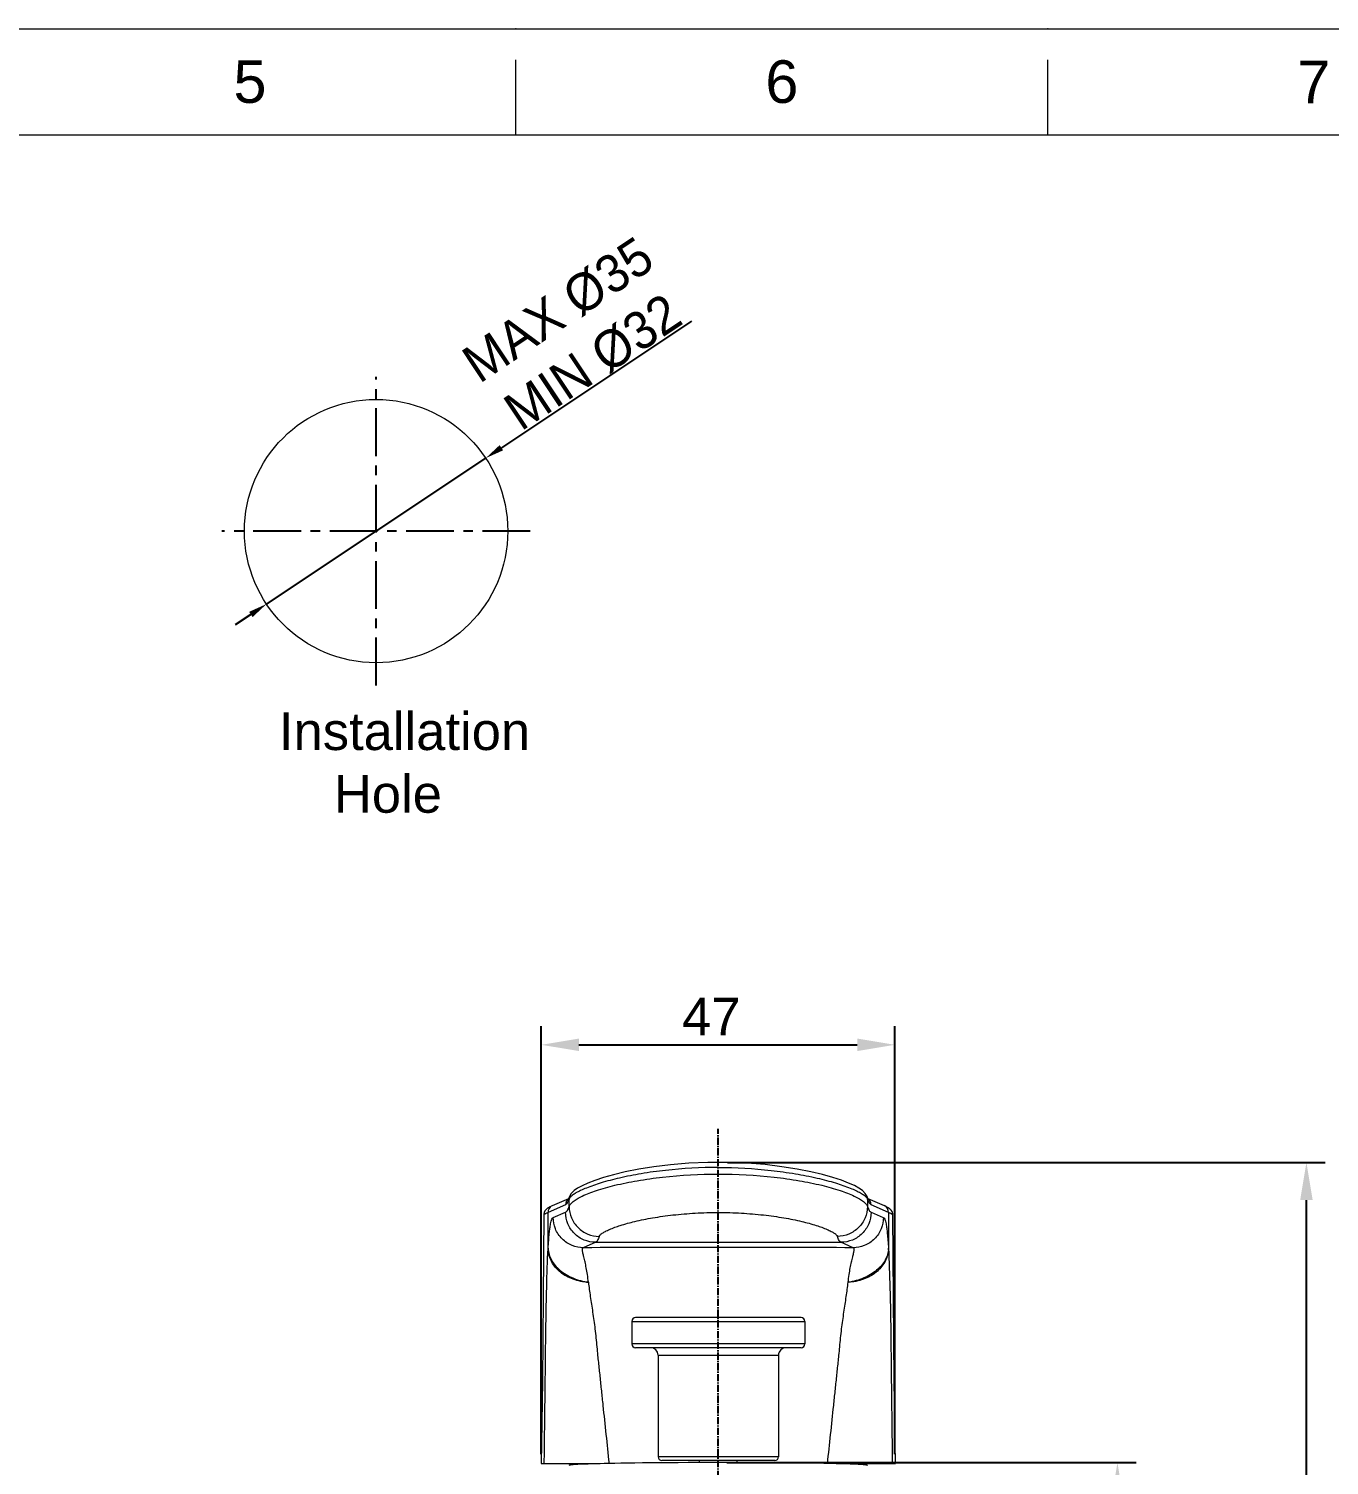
# Model space of a CAD drawing. Header units: millimetres. Extents: x 1433 to 2026, y -1135 to -715.
# Drawn here: x 1735.4 to 1908.3, y -906.1 to -715.2 of the extents above; entities that cross this region are included whole.
import ezdxf

# ---------------------------------------------------------------- set-up
doc = ezdxf.new("R2010")
doc.units = ezdxf.units.MM
doc.header["$LTSCALE"] = 0.1
doc.linetypes.add('CENTER2', pattern=[28.575, 19.05, -3.175, 3.175, -3.175])
doc.linetypes.add('CENTERX2', pattern=[101.6, 63.5, -12.7, 12.7, -12.7])
doc.layers.get('0').update_dxf_attribs({"lineweight": 13})
doc.layers.add('CENTER', color=1, linetype='CENTERX2')
doc.layers.add('TEXT', color=2, linetype='Continuous')
doc.layers.add('DIM', color=3, linetype='Continuous', lineweight=9)
doc.styles.get("Standard").update_dxf_attribs({"font": 'arial.ttf'})
doc.dimstyles.new('ISO-25', dxfattribs={"dimtxt": 2.5, "dimasz": 2.5, "dimexe": 1.25, "dimexo": 0.625, "dimtad": 1, "dimtxsty": 'Standard', "dimcen": 2.5, "dimadec": 0, "dimazin": 0, "dimtfac": 1, "dimtmove": 0, "dimatfit": 3, "dimfxl": 0, "dimarcsym": 0})

# ---------------------------------------------------------------- blocks, each defined once
blk = doc.blocks.new('*D5')
at = {"layer": 'Defpoints', "color": 0}
for p in [(1796.16, -772.23), (1767.02, -791.62)]:
    blk.add_point(p, dxfattribs=at)
at = {"layer": 'DIM', "color": 0, "lineweight": -2}
for p, q in [((1823.52, -754.02), (1798.24, -770.85)), ((1767.02, -791.62), (1796.16, -772.23)), ((1764.94, -793.01), (1762.86, -794.39))]:
    blk.add_line(p, q, dxfattribs=at)
at = {"layer": 'DIM', "color": 0}
for points in [[(1798.01, -770.5), (1798.47, -771.19), (1796.16, -772.23)], [(1764.71, -792.66), (1765.17, -793.36), (1767.02, -791.62)]]:
    blk.add_solid(points, dxfattribs=at)
at = {"layer": 'DIM', "color": 0, "insert": (1808.1, -756.01), "char_height": 2.5, "attachment_point": 5, "rotation": 33.6436}
blk.add_mtext('{\\fMS PGothic|b0|i0|c129|p34;\\H2x;MAX %%C35\\PMIN %%C32}', dxfattribs=at)
blk = doc.blocks.new('*D12')
at = {"layer": 'Defpoints', "color": 0}
for p in [(1826.98, -905.75), (1880.14, -905.75, 0), (1852.85, -1018.89)]:
    blk.add_point(p, dxfattribs=at)
at = {"layer": 'DIM', "color": 0, "lineweight": -2}
for p, q in [((1828.23, -905.75, 0), (1882.64, -905.75, 0)), ((1880.14, -1013.89, 0), (1880.14, -910.75, 0)), ((1854.1, -1018.89, 0), (1882.64, -1018.89, 0))]:
    blk.add_line(p, q, dxfattribs=at)
at = {"layer": 'DIM', "color": 0}
for points in [[(1879.31, -910.75, 0), (1880.97, -910.75, 0), (1880.14, -905.75, 0)], [(1879.31, -1013.89, 0), (1880.97, -1013.89, 0), (1880.14, -1018.89, 0)]]:
    blk.add_solid(points, dxfattribs=at)
at = {"layer": 'DIM', "color": 0, "insert": (1876.34, -968.12, 0), "char_height": 5, "attachment_point": 5, "rotation": 90}
blk.add_mtext('113', dxfattribs=at)
blk = doc.blocks.new('*D13')
at = {"layer": 'Defpoints', "color": 0}
for p in [(1827.05, -865.85), (1905.26, -865.85, 0), (1852.85, -1018.89)]:
    blk.add_point(p, dxfattribs=at)
at = {"layer": 'DIM', "color": 0, "lineweight": -2}
for p, q in [((1828.3, -865.85, 0), (1907.76, -865.85, 0)), ((1905.26, -1013.89, 0), (1905.26, -870.85, 0)), ((1854.1, -1018.89, 0), (1907.76, -1018.89, 0))]:
    blk.add_line(p, q, dxfattribs=at)
at = {"layer": 'DIM', "color": 0}
for points in [[(1904.43, -870.85, 0), (1906.09, -870.85, 0), (1905.26, -865.85, 0)], [(1904.43, -1013.89, 0), (1906.09, -1013.89, 0), (1905.26, -1018.89, 0)]]:
    blk.add_solid(points, dxfattribs=at)
at = {"layer": 'DIM', "color": 0, "insert": (1901.46, -959.79, 0), "char_height": 5, "attachment_point": 5, "rotation": 90}
blk.add_mtext('153', dxfattribs=at)
blk = doc.blocks.new('*D11')
at = {"layer": 'Defpoints', "color": 0}
for p in [(1850.55, -850.21, 0), (1803.55, -905.89), (1850.55, -905.89)]:
    blk.add_point(p, dxfattribs=at)
at = {"layer": 'DIM', "color": 0, "lineweight": -2}
for p, q in [((1803.55, -904.64, 0), (1803.55, -847.71, 0)), ((1850.55, -904.64, 0), (1850.55, -847.71, 0)), ((1808.55, -850.21, 0), (1845.55, -850.21, 0))]:
    blk.add_line(p, q, dxfattribs=at)
at = {"layer": 'DIM', "color": 0}
for points in [[(1808.55, -849.38, 0), (1808.55, -851.04, 0), (1803.55, -850.21, 0)], [(1845.55, -849.38, 0), (1845.55, -851.04, 0), (1850.55, -850.21, 0)]]:
    blk.add_solid(points, dxfattribs=at)
at = {"layer": 'DIM', "color": 0, "insert": (1826.15, -846.46, 0), "char_height": 5, "attachment_point": 5}
blk.add_mtext('47', dxfattribs=at)

msp = doc.modelspace()

# ---------------------------------------------------------------- linework, layer by layer
for p, q in [((1800.179, -729.292), (1800.179, -719.292)), ((1870.886, -729.292), (1870.886, -719.292)), ((2012.3, -729.292), (1446.643, -729.292))]:
    msp.add_line(p, q)
at = {"color": 7, "linetype": 'Continuous'}
for p, q in [((1805.046, -871.563), (1807.195, -870.622)), ((1807.18, -870.657), (1807.155, -870.699)), ((1807.298, -870.382), (1807.18, -870.657)), ((1807.297, -870.385), (1807.298, -870.382)), ((1846.974, -870.656), (1846.856, -870.382)), ((1846.857, -870.385), (1846.856, -870.382)), ((1846.959, -870.622), (1849.108, -871.564)), ((1804.268, -872.029), (1804.231, -872.06)), ((1804.288, -872.013), (1804.264, -872.032)), ((1804.465, -871.896), (1804.439, -871.912)), ((1806.773, -871.461), (1804.448, -872.479)), ((1804.453, -877.252), (1804.448, -872.479)), ((1804.523, -871.862), (1804.465, -871.896)), ((1804.623, -871.804), (1804.523, -871.862)), ((1804.826, -871.686), (1804.758, -871.726)), ((1804.867, -871.662), (1804.826, -871.686)), ((1804.907, -871.638), (1804.867, -871.662)), ((1804.926, -871.626), (1805.046, -871.563)), ((1805.138, -873.18), (1806.772, -872.464)), ((1807.239, -870.725), (1807.235, -870.735)), ((1807.254, -871.708), (1807.239, -870.725)), ((1846.916, -870.725), (1846.9, -871.708)), ((1849.706, -872.479), (1847.381, -871.461)), ((1847.382, -872.464), (1849.016, -873.18)), ((1849.228, -871.626), (1849.11, -871.564)), ((1849.251, -871.64), (1849.228, -871.626)), ((1849.281, -871.658), (1849.251, -871.64)), ((1849.311, -871.676), (1849.281, -871.658)), ((1849.357, -871.702), (1849.311, -871.676)), ((1849.624, -871.858), (1849.357, -871.702)), ((1849.706, -872.479), (1849.701, -877.247)), ((1803.872, -872.826), (1803.872, -872.826)), ((1850.282, -872.826), (1850.282, -872.826)), ((1804.448, -877.249), (1804.447, -877.277)), ((1804.457, -877.449), (1804.449, -877.287)), ((1804.453, -877.252), (1804.454, -877.283)), ((1810.777, -876.459), (1809.134, -877.179)), ((1810.777, -876.459), (1843.377, -876.459)), ((1845.021, -877.179), (1843.377, -876.459)), ((1849.705, -877.287), (1849.697, -877.449)), ((1849.7, -877.287), (1849.701, -877.247)), ((1849.707, -877.277), (1849.706, -877.249)), ((1815.577, -886.974), (1815.577, -889.974)), ((1815.577, -886.974), (1838.577, -886.974)), ((1838.077, -886.474), (1816.077, -886.474)), ((1838.577, -886.974), (1838.577, -889.974)), ((1838.577, -889.974), (1815.577, -889.974)), ((1838.077, -890.474), (1816.077, -890.474)), ((1819.077, -891.474), (1819.077, -904.974)), ((1819.077, -891.474), (1835.077, -891.474)), ((1835.077, -891.474), (1835.077, -904.974)), ((1835.077, -904.974), (1819.077, -904.974)), ((1803.539, -905.885), (1811.389, -905.885)), ((1834.577, -905.474), (1819.577, -905.474)), ((1824.577, -905.742), (1824.577, -905.474)), ((1829.577, -905.742), (1829.577, -905.474)), ((1842.762, -905.885), (1850.615, -905.885))]:
    msp.add_line(p, q, dxfattribs=at)
msp.add_lwpolyline([(1432.502, -715.15), (2026.441, -715.15), (2026.441, -1135.15), (1432.502, -1135.15)], close=True)
for points in [[(1846.857, -870.385), (1846.615, -869.955), (1846.241, -869.582), (1845.77, -869.253), (1845.165, -868.925), (1844.398, -868.581), (1843.452, -868.222), (1842.307, -867.849), (1840.95, -867.469), (1839.372, -867.093), (1837.57, -866.735), (1835.544, -866.411), (1833.304, -866.141), (1830.873, -865.944), (1828.312, -865.841), (1825.709, -865.844), (1823.154, -865.952), (1820.734, -866.153), (1818.508, -866.425), (1816.498, -866.75), (1814.711, -867.108), (1813.148, -867.483), (1811.803, -867.862), (1810.669, -868.234), (1809.731, -868.592), (1808.971, -868.934), (1808.372, -869.261), (1807.905, -869.588), (1807.534, -869.962), (1807.297, -870.385)], [(1804.231, -872.06), (1804.135, -872.153), (1804.026, -872.297), (1803.93, -872.496), (1803.877, -872.74), (1803.872, -872.827)], [(1804.439, -871.912), (1804.425, -871.921), (1804.409, -871.93), (1804.392, -871.941), (1804.374, -871.953), (1804.351, -871.968), (1804.323, -871.987), (1804.293, -872.01), (1804.288, -872.013)], [(1804.758, -871.726), (1804.69, -871.765), (1804.623, -871.804)], [(1850.171, -872.373), (1850.037, -872.173), (1849.915, -872.052), (1849.893, -872.035), (1849.885, -872.028), (1849.856, -872.006), (1849.825, -871.983), (1849.796, -871.963), (1849.773, -871.948), (1849.753, -871.935), (1849.735, -871.924), (1849.718, -871.914), (1849.703, -871.905), (1849.689, -871.896), (1849.624, -871.858)], [(1850.282, -872.826), (1850.268, -872.662), (1850.171, -872.373)], [(1803.872, -872.826), (1803.793, -883.734), (1803.687, -894.922), (1803.531, -905.885)], [(1850.624, -905.885), (1850.467, -894.923), (1850.361, -883.734), (1850.282, -872.826)], [(1827.069, -905.739), (1825.889, -905.74), (1824.46, -905.743), (1823.074, -905.747), (1821.737, -905.753), (1820.455, -905.761), (1819.234, -905.77), (1818.078, -905.78), (1816.989, -905.791), (1815.969, -905.803), (1815.019, -905.816), (1814.139, -905.83), (1813.327, -905.844), (1812.583, -905.858), (1811.904, -905.872), (1811.286, -905.887), (1810.726, -905.902), (1810.222, -905.916), (1809.77, -905.931), (1809.365, -905.945), (1809.006, -905.96), (1808.689, -905.974), (1808.411, -905.988), (1808.169, -906.002), (1807.96, -906.016), (1807.781, -906.029), (1807.631, -906.043), (1807.505, -906.057), (1807.398, -906.072), (1807.302, -906.09), (1807.201, -906.119)], [(1846.948, -906.117), (1846.845, -906.088), (1846.746, -906.07), (1846.634, -906.055), (1846.5, -906.041), (1846.339, -906.027), (1846.148, -906.012), (1845.924, -905.998), (1845.663, -905.984), (1845.362, -905.969), (1845.019, -905.954), (1844.629, -905.939), (1844.19, -905.924), (1843.697, -905.909), (1843.147, -905.894), (1842.537, -905.879), (1841.863, -905.864), (1841.121, -905.849), (1840.307, -905.835), (1839.42, -905.82), (1838.459, -905.807), (1837.423, -905.794), (1836.313, -905.782), (1835.131, -905.772), (1833.879, -905.762), (1832.56, -905.754), (1831.182, -905.747), (1829.751, -905.743), (1828.275, -905.74), (1827.069, -905.739)]]:
    msp.add_lwpolyline(points, dxfattribs=at)
msp.add_circle((1781.588, -781.928), 17.5)
for centre, radius, start, end in [((1807.772, -871.459), 0.999, 129.1439, 180.06181), ((1807.771, -871.458), 0.997, 126.71293, 129.16255), ((1808.23, -870.72), 0.991, 162.25697, 180.27071), ((1808.215, -870.716), 0.976, 160.1586, 162.20679), ((1845.94, -870.716), 0.976, 17.79322, 19.8558), ((1845.925, -870.72), 0.991, 359.72929, 17.74303), ((1846.382, -871.459), 0.999, 359.94178, 53.6116), ((1805.448, -872.478), 0.999, 121.45489, 180.04925), ((1848.707, -872.478), 0.999, 359.92895, 58.57999), ((1807.668, -877.169), 3.223, 181.91703, 184.97925), ((1827.469, -4941.839), 4064.701, 90.00552, 90.258453), ((1826.574, -4990.36), 4113.222, 89.743039, 89.992989), ((1846.486, -877.169), 3.223, 355.02095, 358.08244), ((1816.077, -886.974), 0.5, 90, 180), ((1838.077, -886.974), 0.5, 0, 90), ((1816.077, -889.974), 0.5, 180, 270), ((1818.077, -891.474), 1, 0, 90), ((1836.077, -891.474), 1, 90, 180), ((1838.077, -889.974), 0.5, 270, 0), ((1819.577, -904.974), 0.5, 180, 270), ((1834.577, -904.974), 0.5, 270, 0), ((1831.183, -912.184), 23.942, 164.74429, 165.04973), ((1822.971, -912.184), 23.942, 14.95041, 15.25571)]:
    msp.add_arc(centre, radius, start, end, dxfattribs=at)
for points, knots in [([(1827.077, -866.516), (1824.733, -866.516), (1821.3, -866.699), (1816.931, -867.304), (1814.07, -867.868), (1811.634, -868.504), (1809.914, -869.085), (1808.814, -869.556), (1808.196, -869.87), (1807.727, -870.166), (1807.479, -870.376), (1807.388, -870.481)], [0, 0, 0, 0, 0.3458956, 0.5059642, 0.6507992, 0.7758879, 0.8773523, 0.9182962, 0.9523831, 0.9795519, 1, 1, 1, 1]), ([(1827.077, -866.516), (1829.422, -866.516), (1832.856, -866.699), (1837.227, -867.305), (1840.088, -867.868), (1842.525, -868.506), (1844.244, -869.086), (1845.344, -869.558), (1845.961, -869.872), (1846.429, -870.167), (1846.677, -870.378), (1846.767, -870.483)], [0, 0, 0, 0, 0.3459878, 0.506089, 0.6509408, 0.7760263, 0.8774651, 0.9183875, 0.9524476, 0.9795852, 1, 1, 1, 1]), ([(1807.254, -871.708), (1807.286, -871.589), (1807.438, -871.337), (1807.805, -870.999), (1808.337, -870.647), (1809.354, -870.123), (1811.031, -869.493), (1813.475, -868.815), (1816.416, -868.221), (1820.991, -867.582), (1824.603, -867.393), (1827.077, -867.393)], [0, 0, 0, 0, 0.0177758, 0.0414264, 0.0720091, 0.10986, 0.2070475, 0.3308284, 0.4772581, 0.6414089, 1, 1, 1, 1]), ([(1827.077, -867.393), (1829.551, -867.393), (1833.163, -867.583), (1837.738, -868.221), (1840.678, -868.815), (1843.123, -869.493), (1844.8, -870.122), (1845.817, -870.647), (1846.349, -870.999), (1846.716, -871.337), (1846.868, -871.589), (1846.9, -871.708)], [0, 0, 0, 0, 0.358565, 0.5227149, 0.669154, 0.7929404, 0.8901425, 0.9280053, 0.9585948, 0.9822326, 1, 1, 1, 1]), ([(1807.388, -870.481), (1807.371, -870.502), (1807.311, -870.576), (1807.26, -870.66), (1807.239, -870.725)], [0, 0, 0, 0, 0.2830776, 1, 1, 1, 1]), ([(1846.767, -870.483), (1846.785, -870.503), (1846.844, -870.577), (1846.894, -870.66), (1846.916, -870.725)], [0, 0, 0, 0, 0.2828557, 1, 1, 1, 1]), ([(1804.448, -872.479), (1804.399, -872.509), (1804.299, -872.567), (1804.172, -872.639), (1804.07, -872.698), (1804.007, -872.734), (1803.958, -872.763), (1803.922, -872.784), (1803.895, -872.804), (1803.874, -872.818), (1803.873, -872.826)], [0, 0, 0, 0, 0.2564317, 0.5177953, 0.6483377, 0.7779849, 0.8420293, 0.9040627, 0.9607242, 1, 1, 1, 1]), ([(1806.772, -872.464), (1806.818, -872.446), (1806.911, -872.375), (1807.091, -872.127), (1807.189, -871.887), (1807.254, -871.708)], [0, 0, 0, 0, 0.1605148, 0.3744171, 1, 1, 1, 1]), ([(1807.235, -870.735), (1807.172, -870.905), (1807.063, -871.169), (1806.873, -871.417), (1806.773, -871.461)], [0, 0, 0, 0, 0.6242895, 1, 1, 1, 1]), ([(1810.778, -876.459), (1810.258, -876.459), (1809.206, -876.252), (1807.875, -875.363), (1806.984, -874.035), (1806.774, -872.984), (1806.774, -872.464)], [0, 0, 0, 0, 0.2500465, 0.5000442, 0.7500341, 1, 1, 1, 1]), ([(1807.254, -871.708), (1807.257, -872.223), (1807.471, -873.264), (1808.362, -874.579), (1809.686, -875.462), (1810.732, -875.673), (1811.25, -875.676)], [0, 0, 0, 0, 0.2490201, 0.4988594, 0.7493742, 1, 1, 1, 1]), ([(1811.25, -875.676), (1811.279, -875.599), (1811.404, -875.437), (1811.685, -875.219), (1812.095, -874.982), (1812.884, -874.615), (1814.189, -874.154), (1816.109, -873.637), (1818.448, -873.171), (1821.125, -872.796), (1824.04, -872.551), (1827.077, -872.465), (1830.115, -872.551), (1833.029, -872.797), (1835.706, -873.171), (1838.046, -873.637), (1839.966, -874.154), (1841.271, -874.616), (1842.06, -874.982), (1842.469, -875.218), (1842.75, -875.438), (1842.874, -875.6), (1842.904, -875.676)], [0, 0, 0, 0, 0.0074944, 0.0181768, 0.0325357, 0.0506396, 0.0977946, 0.1589136, 0.232492, 0.3159175, 0.4061671, 0.5000093, 0.5938491, 0.684089, 0.767515, 0.8411021, 0.9022245, 0.9493769, 0.9674839, 0.9818332, 0.9924919, 1, 1, 1, 1]), ([(1846.9, -871.708), (1846.897, -872.223), (1846.684, -873.264), (1845.792, -874.579), (1844.469, -875.462), (1843.423, -875.673), (1842.904, -875.676)], [0, 0, 0, 0, 0.2490209, 0.4988598, 0.7493741, 1, 1, 1, 1]), ([(1847.381, -872.464), (1847.38, -872.984), (1847.171, -874.035), (1846.279, -875.363), (1844.948, -876.252), (1843.897, -876.459), (1843.377, -876.459)], [0, 0, 0, 0, 0.249977, 0.4999615, 0.7499643, 1, 1, 1, 1]), ([(1846.9, -871.708), (1846.965, -871.887), (1847.063, -872.127), (1847.243, -872.375), (1847.337, -872.446), (1847.382, -872.464)], [0, 0, 0, 0, 0.6255806, 0.839484, 1, 1, 1, 1]), ([(1847.381, -871.461), (1847.28, -871.416), (1847.089, -871.165), (1846.979, -870.898), (1846.916, -870.725)], [0, 0, 0, 0, 0.3750538, 1, 1, 1, 1]), ([(1850.282, -872.826), (1850.282, -872.817), (1850.258, -872.804), (1850.232, -872.784), (1850.196, -872.763), (1850.147, -872.734), (1850.084, -872.698), (1849.982, -872.639), (1849.856, -872.567), (1849.755, -872.509), (1849.706, -872.479)], [0, 0, 0, 0, 0.0403765, 0.0963227, 0.1582131, 0.2222618, 0.3518585, 0.4823787, 0.743673, 1, 1, 1, 1]), ([(1804.454, -877.287), (1804.476, -876.923), (1804.521, -876.256), (1804.599, -875.35), (1804.682, -874.626), (1804.765, -874.076), (1804.853, -873.678), (1804.946, -873.386), (1805.054, -873.216), (1805.138, -873.18)], [0, 0, 0, 0, 0.2596135, 0.4750528, 0.6469487, 0.7777246, 0.8714973, 0.934593, 1, 1, 1, 1]), ([(1809.133, -877.179), (1808.634, -877.179), (1807.585, -876.979), (1806.23, -876.086), (1805.338, -874.729), (1805.138, -873.679), (1805.138, -873.18)], [0, 0, 0, 0, 0.2399979, 0.4998639, 0.759816, 1, 1, 1, 1]), ([(1849.017, -873.18), (1849.016, -873.679), (1848.816, -874.729), (1847.925, -876.086), (1846.569, -876.979), (1845.52, -877.179), (1845.021, -877.179)], [0, 0, 0, 0, 0.2401839, 0.500136, 0.760002, 1, 1, 1, 1]), ([(1849.016, -873.18), (1849.1, -873.217), (1849.208, -873.385), (1849.302, -873.678), (1849.389, -874.075), (1849.473, -874.626), (1849.555, -875.35), (1849.633, -876.256), (1849.678, -876.923), (1849.7, -877.287)], [0, 0, 0, 0, 0.0654003, 0.1284831, 0.2222399, 0.3530402, 0.5249274, 0.7403841, 1, 1, 1, 1]), ([(1811.25, -875.676), (1811.186, -875.86), (1811.09, -876.105), (1810.913, -876.362), (1810.822, -876.439), (1810.777, -876.459)], [0, 0, 0, 0, 0.6265812, 0.8406447, 1, 1, 1, 1]), ([(1843.377, -876.459), (1843.332, -876.439), (1843.241, -876.362), (1843.065, -876.105), (1842.968, -875.86), (1842.904, -875.676)], [0, 0, 0, 0, 0.1593553, 0.3734188, 1, 1, 1, 1]), ([(1804.14, -889.253), (1804.164, -886.957), (1804.233, -882.964), (1804.369, -878.972), (1804.447, -877.277)], [0, 0, 0, 0, 0.574999, 1, 1, 1, 1]), ([(1804.449, -877.287), (1804.461, -877.549), (1804.552, -878.08), (1804.994, -879.124), (1806.024, -880.306), (1807.751, -881.311), (1809.101, -881.677), (1809.811, -881.782)], [0, 0, 0, 0, 0.1044954, 0.2127561, 0.4489647, 0.7137856, 1, 1, 1, 1]), ([(1809.811, -881.782), (1809.123, -881.747), (1807.794, -881.486), (1806.068, -880.562), (1805.042, -879.379), (1804.583, -878.3), (1804.478, -877.733), (1804.457, -877.449)], [0, 0, 0, 0, 0.2760985, 0.5332746, 0.7712862, 0.8860123, 1, 1, 1, 1]), ([(1809.811, -881.782), (1809.775, -881.441), (1809.694, -880.797), (1809.54, -879.893), (1809.376, -879.111), (1809.219, -878.46), (1809.107, -878.001), (1809.045, -877.702), (1809.018, -877.53), (1809.008, -877.392), (1809.018, -877.285), (1809.059, -877.206), (1809.109, -877.184), (1809.133, -877.179)], [0, 0, 0, 0, 0.2169589, 0.4113804, 0.5809981, 0.7233209, 0.8356984, 0.8802793, 0.9170179, 0.9459866, 0.9677212, 0.9841457, 1, 1, 1, 1]), ([(1844.343, -881.782), (1844.378, -881.441), (1844.46, -880.797), (1844.614, -879.893), (1844.778, -879.111), (1844.936, -878.459), (1845.047, -877.999), (1845.107, -877.699), (1845.134, -877.527), (1845.144, -877.39), (1845.136, -877.284), (1845.095, -877.205), (1845.045, -877.184), (1845.021, -877.179)], [0, 0, 0, 0, 0.2170306, 0.4114936, 0.5810937, 0.7235587, 0.8363028, 0.8809751, 0.9177061, 0.9465802, 0.9681211, 0.9843811, 1, 1, 1, 1]), ([(1849.705, -877.287), (1849.693, -877.548), (1849.603, -878.08), (1849.28, -878.843), (1848.781, -879.559), (1847.883, -880.449), (1846.401, -881.312), (1845.053, -881.677), (1844.343, -881.782)], [0, 0, 0, 0, 0.1042521, 0.212739, 0.3274893, 0.4495525, 0.7141073, 1, 1, 1, 1]), ([(1849.697, -877.449), (1849.676, -877.733), (1849.572, -878.3), (1849.113, -879.38), (1848.086, -880.562), (1846.359, -881.483), (1845.032, -881.747), (1844.343, -881.782)], [0, 0, 0, 0, 0.1141223, 0.2289341, 0.466821, 0.723884, 1, 1, 1, 1]), ([(1849.707, -877.277), (1849.788, -879.028), (1849.923, -883.02), (1849.992, -887.013), (1850.014, -889.253)], [0, 0, 0, 0, 0.4390872, 1, 1, 1, 1]), ([(1809.811, -881.782), (1809.887, -882.41), (1810.073, -883.732), (1810.383, -885.796), (1810.7, -888.026), (1810.861, -889.569), (1810.935, -890.363)], [0, 0, 0, 0, 0.2194753, 0.4625958, 0.7235177, 1, 1, 1, 1]), ([(1843.22, -890.363), (1843.293, -889.569), (1843.455, -888.026), (1843.771, -885.796), (1844.081, -883.732), (1844.268, -882.41), (1844.343, -881.782)], [0, 0, 0, 0, 0.2764823, 0.5374042, 0.7805246, 1, 1, 1, 1]), ([(1803.941, -905.885), (1803.977, -903.124), (1804.044, -897.581), (1804.112, -892.037), (1804.14, -889.253)], [0, 0, 0, 0, 0.4978764, 1, 1, 1, 1]), ([(1850.014, -889.253), (1850.043, -892.037), (1850.11, -897.581), (1850.178, -903.124), (1850.213, -905.885)], [0, 0, 0, 0, 0.5021236, 1, 1, 1, 1]), ([(1810.938, -890.363), (1810.967, -890.742), (1811.025, -891.429), (1811.173, -892.74), (1811.335, -894.312), (1811.536, -896.218), (1811.804, -898.787), (1812.141, -902.003), (1812.417, -904.575), (1812.556, -905.858)], [0, 0, 0, 0, 0.0732004, 0.132676, 0.254127, 0.377381, 0.5018209, 0.7514785, 1, 1, 1, 1]), ([(1841.598, -905.858), (1841.737, -904.575), (1842.013, -902.003), (1842.35, -898.787), (1842.618, -896.218), (1842.819, -894.312), (1842.982, -892.74), (1843.13, -891.429), (1843.188, -890.742), (1843.216, -890.363)], [0, 0, 0, 0, 0.2485216, 0.4981792, 0.6226192, 0.7458732, 0.8673244, 0.9268, 1, 1, 1, 1])]:
    msp.add_open_spline(points, degree=3, knots=knots, dxfattribs=at)
for p in [(1800.179, -715.15), (1870.886, -715.15)]:
    msp.add_point(p)
at = {"layer": 'CENTER'}
for p, q in [((1781.588, -802.428), (1781.588, -761.428)), ((1802.088, -781.928), (1761.088, -781.928))]:
    msp.add_line(p, q, dxfattribs=at)
at = {"layer": 'CENTER', "color": 1, "linetype": 'CENTER2', "ltscale": 0.5}
msp.add_line((1827.077, -1069.234), (1827.077, -861.376), dxfattribs=at)

# ---------------------------------------------------------------- texts
at = {"char_height": 5.657, "attachment_point": 5}
for s, insert in [('5', (1764.825, -722.221)), ('6', (1835.532, -722.221)), ('7', (1906.239, -722.221))]:
    msp.add_mtext_dynamic_manual_height_columns(s, width=50, gutter_width=12.5, heights=[0], dxfattribs=dict(at, insert=insert))
at = {"layer": 'TEXT', "insert": (1768.675, -806.028), "char_height": 5, "attachment_point": 1}
msp.add_mtext_dynamic_manual_height_columns('Installation \\P{\\W3.76318; }Hole', width=28.12245, gutter_width=12.5, heights=[0], dxfattribs=at)

# ---------------------------------------------------------------- dimensions: what is measured, and where the dimension line sits
at = {"layer": 'DIM'}
dim = msp.add_diameter_dim_2p(p1=(1767.02, -791.624), p2=(1796.157, -772.233), text='{\\fMS PGothic|b0|i0|c129|p34;\\H2x;MAX %%C35\\PMIN %%C32}', dimstyle='ISO-25', dxfattribs=at)
dim.commit()
dim.dimension.update_dxf_attribs({"geometry": '*D5', "text_midpoint": (1808.103, -756.007)})
dim = msp.add_linear_dim(base=(1850.553, -850.211, 0), p1=(1803.553, -905.886), p2=(1850.553, -905.886), dimstyle='ISO-25', override={"dimscale": 2, "dimdec": 1, "dimtdec": 1, "dimfxl": 1.25}, dxfattribs=at)
dim.commit()
dim.dimension.update_dxf_attribs({"geometry": '*D11', "text_midpoint": (1826.153, -850.211, 0), "dimtype": 160})
dim = msp.add_linear_dim(base=(1905.261, -865.855, 0), p1=(1852.854, -1018.886), p2=(1827.053, -865.855), angle=90, dimstyle='ISO-25', override={"dimscale": 2, "dimdec": 1, "dimtdec": 1, "dimfxl": 1.25}, dxfattribs=at)
dim.commit()
dim.dimension.update_dxf_attribs({"geometry": '*D13', "text_midpoint": (1905.261, -959.788, 0), "dimtype": 160})
dim = msp.add_linear_dim(base=(1880.141, -905.753, 0), p1=(1852.854, -1018.886), p2=(1826.977, -905.753), angle=90, text='113', dimstyle='ISO-25', override={"dimscale": 2, "dimdec": 1, "dimtdec": 1, "dimfxl": 1.25}, dxfattribs=at)
dim.commit()
dim.dimension.update_dxf_attribs({"geometry": '*D12', "text_midpoint": (1880.141, -968.117, 0), "dimtype": 160})

doc.saveas('drawing.dxf')
